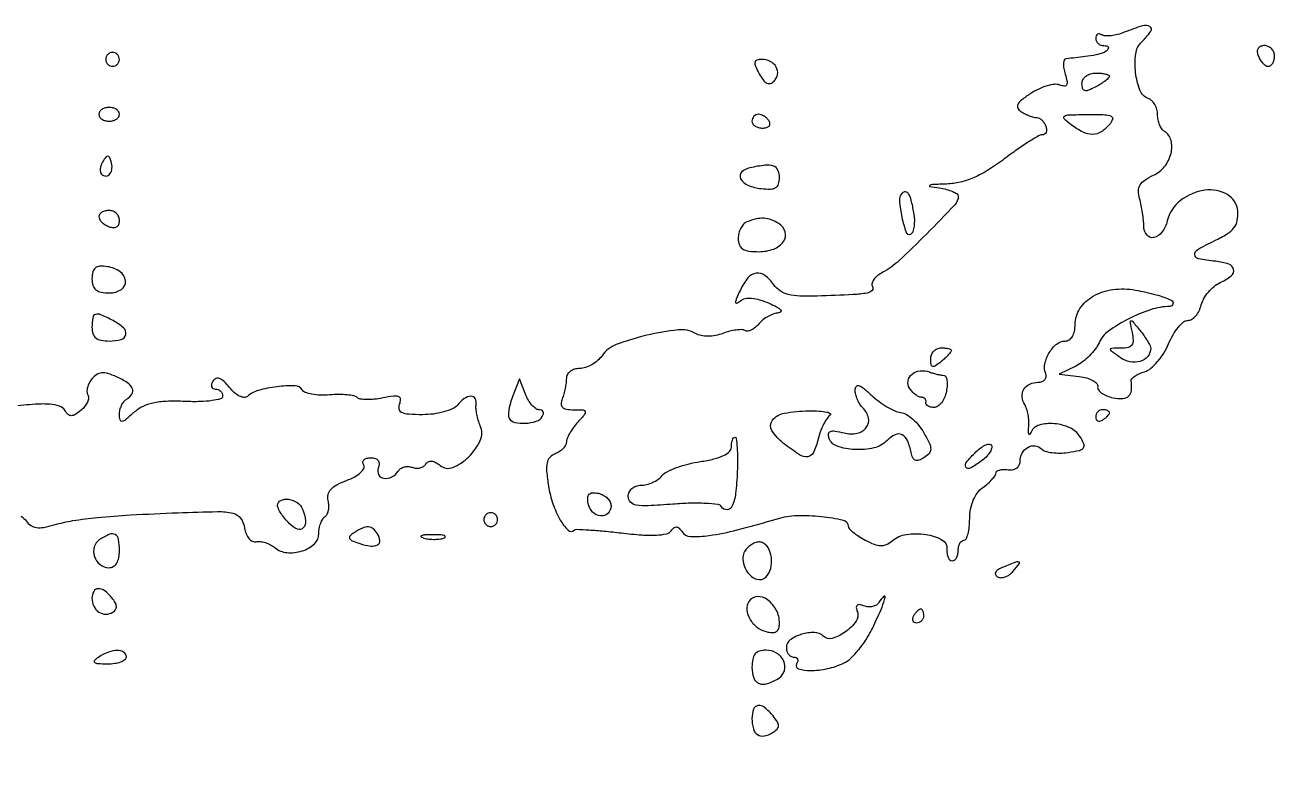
# Model space of a CAD drawing. Extents: x 0 to 4160, y 0 to 3120.
# Drawn here: x 2784.3 to 2966.1, y 1369 to 1477 of the extents above; entities that cross this region are included whole.
import ezdxf

# ---------------------------------------------------------------- set-up
doc = ezdxf.new("R2010")
doc.units = 0

msp = doc.modelspace()

# ---------------------------------------------------------------- linework, layer by layer
for points in [[(4159.499279, 606.274193, 0.000001), (4159.667734, 974.478125, 0.000057), (4159.806661, 1380.08378, 0.000034), (4159.883999, 1862.25), (4160, 3120), (3296.563358, 3120), (2433.126717, 3120)], [(757.647081, 3119.740147, 0.000002), (520.492565, 3119.487217, 0.4139)], [(1964.75, 0.149832, 0.000016), (2717.930904, 0.232101, 0.000028), (3351.473438, 0.357111)], [(2783.724587, 1405.508556, -0.069057), (2784.416694, 1404.802911, 0.088947), (2785.100282, 1404.158957, 0.110219), (2785.916944, 1403.852893, 0.079305), (2786.991631, 1403.87359, 0.027744), (2788.5, 1404.231556, -0.032358), (2791.221393, 1404.850949, -0.015213), (2794.800775, 1405.314075, -0.010889), (2799.63659, 1405.684598, -0.003967), (2806.5, 1406.005753, -0.005304), (2812.262041, 1406.168373, -0.061578), (2814.502002, 1405.931415, -0.181296), (2815.6149, 1405.190947, -0.118957), (2816.20419, 1403.75, 0.058137), (2816.434309, 1402.910528, 0.080716), (2816.837774, 1402.244682, 0.102637), (2817.344863, 1401.850821, 0.168247), (2817.879001, 1401.785087, -0.084207), (2818.489339, 1401.811289, -0.045629), (2819.225277, 1401.64957, -0.043767), (2819.965169, 1401.341117, -0.052615), (2820.592274, 1400.923419, 0.152103), (2822.354559, 1400.197308, 0.099497), (2824.555925, 1400.439103, 0.108805), (2826.346008, 1401.474753, 0.210411), (2827, 1402.960035, -0.043081), (2827.06705, 1403.736779, -0.044488), (2827.266173, 1404.481903, -0.048623), (2827.55828, 1405.090929, -0.118762), (2827.90612, 1405.441979, 0.140103), (2828.219169, 1405.785633, 0.067716), (2828.410915, 1406.35431, 0.05909), (2828.460824, 1407.046868, 0.052467), (2828.352148, 1407.761386, -0.119341), (2828.336207, 1408.636206, -0.130657), (2828.726965, 1409.388287, -0.087145), (2829.596434, 1410.060197, -0.030797), (2831.037412, 1410.70802, 0.033514), (2832.211984, 1411.243759, 0.059216), (2833.082198, 1411.856154, 0.087886), (2833.548464, 1412.452048, 0.266613), (2833.532367, 1412.947629, -0.142145), (2833.421317, 1413.347053, -0.191387), (2833.56241, 1413.690866, -0.136826), (2833.957564, 1413.923037, -0.064903), (2834.547972, 1414, -0.071974), (2835.220364, 1413.902706, -0.165183), (2835.63308, 1413.611286, -0.171662), (2835.773614, 1413.13787, -0.078904), (2835.638374, 1412.5, 0.218176), (2835.698801, 1411.545327, 0.23687), (2836.45598, 1411.012961, 0.159104), (2837.622359, 1411.210697, 0.134229), (2838.542134, 1412.068174, -0.107533), (2838.897674, 1412.436441, -0.081854), (2839.409882, 1412.6685, -0.077466), (2839.997209, 1412.731837, -0.079972), (2840.569126, 1412.611848, 0.075278), (2841.138088, 1412.486924, 0.075888), (2841.71688, 1412.536604, 0.081885), (2842.216427, 1412.748114, 0.113813), (2842.557003, 1413.092232, -0.134494), (2842.922111, 1413.432256, -0.14714), (2843.396571, 1413.523638, -0.103151), (2843.977002, 1413.339319, -0.044946), (2844.646313, 1412.878571, 0.276367), (2846.485181, 1412.594159, 0.099102), (2848.788039, 1414.114071, 0.090822), (2850.463633, 1416.51808, 0.212467), (2850.482627, 1418.663073, -0.02967), (2850.191944, 1419.458093, -0.025086), (2849.9782, 1420.32759, -0.025842), (2849.864113, 1421.141815, -0.061931), (2849.886117, 1421.75, 0.165524), (2849.740098, 1422.609904, 0.28633), (2849.131319, 1422.955869, 0.148988), (2848.149499, 1422.612142, 0.061456), (2847.113172, 1421.636364, -0.117421), (2846.413871, 1421.111014, -0.036574), (2845.166211, 1420.673295, -0.034289), (2843.653076, 1420.373261, -0.03181), (2842.074439, 1420.272727, -0.01518), (2840.079178, 1420.333318, -0.092475), (2839.08213, 1420.582753, -0.235499), (2838.696299, 1421.061184, -0.146663), (2838.751549, 1421.794931, 0.093599), (2838.88348, 1422.520963, 0.311949), (2838.619697, 1422.897042, 0.123388), (2837.886774, 1422.977122, 0.015174), (2836.285892, 1422.707178, -0.023547), (2835.06899, 1422.522875, -0.029962), (2833.934675, 1422.473707, -0.030741), (2833.011816, 1422.545883, -0.162889), (2832.564419, 1422.768915, 0.148886), (2832.106485, 1423.013053, 0.024762), (2831.107333, 1423.158633, 0.025284), (2829.877458, 1423.213539, 0.020002), (2828.547355, 1423.152387, -0.030069), (2827.219737, 1423.118097, -0.037764), (2825.996755, 1423.25291, -0.041424), (2825.028952, 1423.518761, -0.168143), (2824.562218, 1423.899329, 0.25682), (2823.526376, 1424.484799, 0.033298), (2820.89686, 1424.340296, 0.037041), (2818.207499, 1423.80767, 0.117379), (2816.610944, 1422.928707, -0.216921), (2816.142994, 1422.778954, -0.086694), (2815.483202, 1422.976173, -0.064269), (2814.736931, 1423.477764, -0.042526), (2814.020287, 1424.223275, 0.028657), (2813.205066, 1425.119763, 0.101694), (2812.555449, 1425.538764, 0.194409), (2812.03196, 1425.531504, 0.156081), (2811.600326, 1425.162331, 0.068369), (2811.403211, 1424.717415, 0.142356), (2811.404071, 1424.341435, 0.190484), (2811.596782, 1424.093925, 0.133989), (2811.940983, 1424, -0.094824), (2812.345213, 1423.922643, -0.096854), (2812.688914, 1423.701725, -0.098872), (2812.918993, 1423.372051, -0.103419), (2813, 1422.984595, -0.334237), (2812.699275, 1422.584984, -0.03417), (2811.467414, 1422.319551, -0.030485), (2809.731752, 1422.175222, -0.01596), (2807.563114, 1422.1967, 0.017748), (2804.810776, 1422.21412, 0.046549), (2802.852058, 1421.973578, 0.063091), (2801.349889, 1421.44011, 0.067178), (2800.063114, 1420.557117, -0.010203), (2798.878746, 1419.528447, -0.141965), (2798.365645, 1419.303783, -0.390381), (2798.083654, 1419.502432, -0.053229), (2798, 1420.285995, -0.056331), (2798.074178, 1420.94232, -0.049831), (2798.29375, 1421.594697, -0.052706), (2798.616975, 1422.146913, -0.09588), (2799, 1422.5, 0.109182), (2799.796772, 1423.274271, 0.253064), (2799.866579, 1424.079311, 0.147557), (2799.15926, 1424.915287, 0.037028), (2797.575937, 1425.783447, 0.03075), (2796.311675, 1426.268065, 0.09701), (2795.413709, 1426.368287, 0.12718), (2794.685974, 1426.114728, 0.072578), (2793.989847, 1425.487767, 0.053212), (2793.588147, 1424.88312, 0.058408), (2793.338095, 1424.225572, 0.066243), (2793.268059, 1423.616121, 0.13473), (2793.4029, 1423.157112, -0.166163), (2793.506137, 1422.704501, -0.078379), (2793.349271, 1422.118365, -0.064476), (2792.968966, 1421.493471, -0.05069), (2792.412774, 1420.927609, -0.028739), (2791.555789, 1420.295835, -0.146089), (2790.993528, 1420.129471, -0.196969), (2790.527798, 1420.321679, -0.059283), (2790.04115, 1420.933417, 0.175857), (2789.292363, 1421.525511, 0.062578), (2787.933845, 1421.795128, 0.03595), (2785.795504, 1421.79311, 0.009339), (2782.367366, 1421.478592, -0.022075)]]:
    msp.add_lwpolyline(points, format="xyb")
for points in [[(2944.157647, 1475.934674, -0.031198), (2943.194319, 1475.616801, -0.035185), (2942.236738, 1475.436602, -0.037759), (2941.414005, 1475.403524, -0.130299), (2940.907647, 1475.557077, 0.093749), (2940.561326, 1475.690059, 0.172055), (2940.266621, 1475.642167, 0.173594), (2940.069674, 1475.419938, 0.095639), (2940, 1475.059017, 0.109375), (2940.089449, 1474.654996, 0.09982), (2940.342708, 1474.311086, 0.09521), (2940.721244, 1474.080449, 0.089582), (2941.166667, 1474, -0.058422), (2941.567665, 1473.952985, -0.17544), (2941.794648, 1473.804023, -0.252185), (2941.827199, 1473.586607, -0.110432), (2941.666178, 1473.332845, -0.107959), (2941.060543, 1472.944385, -0.037358), (2940.056726, 1472.655139, -0.021429), (2938.460769, 1472.392647, -0.004641), (2935.682612, 1472.083333, 0.274702), (2935.421561, 1471.889869, 0.084369), (2935.305901, 1471.392543, 0.057867), (2935.34549, 1470.679223, 0.034084), (2935.548012, 1469.848728, -0.022649), (2935.833197, 1468.78543, -0.17131), (2935.770615, 1468.277438, -0.314265), (2935.440566, 1468.097171, -0.064422), (2934.758347, 1468.262489, 0.121824), (2934.003779, 1468.356503, 0.041511), (2932.914165, 1468.133954, 0.038349), (2931.704356, 1467.677047, 0.035717), (2930.547978, 1467.031473, 0.019154), (2929.231109, 1466.093576, 0.10777), (2928.678614, 1465.436167, 0.248973), (2928.680696, 1464.893324, 0.129227), (2929.15503, 1464.383025, 0.026315), (2929.737253, 1464.055622, 0.023329), (2930.374186, 1463.77652, 0.024018), (2930.971798, 1463.579592, 0.063482), (2931.416667, 1463.515313, -0.118537), (2931.798209, 1463.416801, -0.067748), (2932.186458, 1463.137311, -0.061611), (2932.522345, 1462.729095, -0.060996), (2932.75, 1462.25, -0.068503), (2932.839437, 1461.771973, -0.111545), (2932.768284, 1461.367188, -0.144601), (2932.550862, 1461.100176, -0.151186), (2932.227136, 1461, 0.132673), (2931.653462, 1460.84505, 0.0093), (2930.217097, 1459.971875, 0.012655), (2928.528074, 1458.840685, 0.009174), (2926.703794, 1457.5, -0.022921), (2924.401507, 1455.903583, -0.03759), (2922.304191, 1454.797511, -0.043341), (2920.306569, 1454.127674, -0.04944), (2918.309991, 1453.850168, 0.002418), (2916.241687, 1453.758811, 0.110897), (2915.834162, 1453.646083, 0.71165), (2915.855068, 1453.513991, 0.00662), (2917.25, 1453.283746, -0.026399), (2918.303449, 1453.066766, -0.039291), (2919.192187, 1452.757919, -0.045165), (2919.823759, 1452.410207, -0.249295), (2920, 1452.078696, -0.191935), (2919.490424, 1450.800129, -0.005762), (2915.41722, 1446.59984, -0.010425), (2911.368968, 1442.687048, -0.064122), (2909.012756, 1441.006827, 0.045709), (2908.263889, 1440.513243, 0.068216), (2907.724124, 1439.945874, 0.09165), (2907.464627, 1439.396752, 0.205899), (2907.531009, 1438.949827, -0.345155), (2907.465086, 1438.359068, -0.156229), (2906.731763, 1437.972611, -0.031948), (2904.733754, 1437.749552, -0.002635), (2899.5, 1437.529419, -0.017765), (2896.968991, 1437.526286, -0.055209), (2895.282854, 1437.771807, -0.082685), (2894.096433, 1438.301483, -0.09153), (2893.193296, 1439.172755, 0.072841), (2891.866253, 1440.551677, 0.205893), (2890.599563, 1440.879209, 0.187784), (2889.406799, 1440.189413, 0.060262), (2888.309671, 1438.419276, 0.007346), (2887.723463, 1437.105815, 0.10162), (2887.619343, 1436.598802, 0.5627), (2887.793332, 1436.493151, 0.05245), (2888.309671, 1436.834527, -0.120443), (2889.019261, 1437.176637, -0.073096), (2889.954062, 1437.236152, -0.055202), (2891.113, 1437.010089, -0.028336), (2892.5, 1436.488668, -0.019104), (2893.576812, 1435.962587, -0.076483), (2894.161199, 1435.522633, -0.368066), (2894.179903, 1435.245757, -0.224415), (2893.872445, 1435.081219, 0.071558), (2893.159135, 1434.942012, 0.041524), (2892.359982, 1434.586467, 0.040567), (2891.601924, 1434.086886, 0.053623), (2891.009138, 1433.51101, -0.045884), (2890.47701, 1432.977849, -0.060433), (2889.900573, 1432.605154, -0.074416), (2889.368875, 1432.437957, -0.179306), (2888.970609, 1432.518164, 0.137866), (2888.506528, 1432.651397, 0.033461), (2887.702601, 1432.602028, 0.0318), (2886.753827, 1432.417783, 0.026991), (2885.78129, 1432.106946, -0.044186), (2884.702351, 1431.802518, -0.046643), (2883.606269, 1431.699765, -0.050236), (2882.596182, 1431.801247, -0.077576), (2881.775202, 1432.105927, 0.155984), (2879.256848, 1432.618341, 0.031402), (2874.694205, 1431.82797, 0.031598), (2870.260899, 1430.468813, 0.150813), (2868.193296, 1428.864048, -0.061491), (2867.549609, 1428.150868, -0.048286), (2866.699593, 1427.547564, -0.049631), (2865.78308, 1427.136552, -0.080771), (2864.943296, 1427, 0.071305), (2864.200652, 1426.893551, 0.086643), (2863.570843, 1426.5834, 0.100326), (2863.149789, 1426.122609, 0.135924), (2863, 1425.581787, -0.032815), (2862.956854, 1424.925091, -0.017107), (2862.821697, 1424.115525, -0.016939), (2862.625558, 1423.290883, -0.024761), (2862.393011, 1422.581787, 0.080754), (2862.239461, 1421.844204, 0.216307), (2862.434868, 1421.357737, 0.154075), (2863.000946, 1421.079358, 0.037842), (2864.047999, 1421, -0.013758), (2865.430999, 1420.961939, -0.308048), (2865.73337, 1420.730796, -0.258958), (2865.657298, 1420.327218, -0.010619), (2864.654988, 1419.171259, 0.026218), (2864.021567, 1418.392974, 0.027779), (2863.486153, 1417.567082, 0.028842), (2863.108818, 1416.809214, 0.101418), (2863, 1416.278248, -0.129003), (2862.881103, 1415.825088, -0.063405), (2862.522613, 1415.343416, -0.056559), (2861.996413, 1414.90794, -0.053033), (2861.374852, 1414.59035, 0.118636), (2860.610851, 1414.064774, 0.13285), (2860.208941, 1413.269424, 0.073661), (2860.137185, 1412.005001, 0.017051), (2860.402515, 1409.88427, 0.043076), (2861.053114, 1407.278372, 0.049043), (2862.122157, 1404.939779, 0.066653), (2863.266936, 1403.464394, 0.411991), (2864.134354, 1403.467687, -0.209998), (2864.462997, 1403.595692, -0.004133), (2866.305772, 1403.501948, -0.009141), (2868.486522, 1403.332878, -0.005915), (2871.003402, 1403.061306, 0.011211), (2873.975687, 1402.77241, 0.030001), (2876.102235, 1402.741601, 0.041001), (2877.5635, 1402.928861, 0.194045), (2878.25, 1403.391238, -0.069444), (2878.642597, 1403.826947, -0.206093), (2879.01961, 1403.940373, -0.174252), (2879.406493, 1403.749032, -0.048211), (2879.834072, 1403.209459, 0.248063), (2881.03496, 1402.536597, 0.040656), (2883.784197, 1402.693081, 0.028858), (2887.848198, 1403.499244, 0.009518), (2893.714649, 1405.13901, -0.06552), (2896.517673, 1405.593498, -0.033672), (2900.078974, 1405.460143, -0.027564), (2903.287257, 1404.942851, -0.352562), (2904, 1404.057689, 0.193682), (2904.143596, 1403.700893, 0.028639), (2904.724361, 1403.161713, 0.028781), (2905.521533, 1402.576229, 0.021137), (2906.465911, 1402.018244, 0.0286), (2907.775309, 1401.411037, 0.088084), (2908.728357, 1401.216541, 0.113596), (2909.548, 1401.383222, 0.066568), (2910.400587, 1401.917495, -0.137316), (2912.46611, 1402.839403, -0.073255), (2915.284839, 1402.841168, -0.085164), (2917.632003, 1402.074942, -0.299648), (2918.361111, 1400.75, 0.04877), (2918.373347, 1400.080173, 0.072417), (2918.524132, 1399.514062, 0.097087), (2918.782799, 1399.134718, 0.19719), (2919.111111, 1399, 0.165139), (2919.450197, 1399.115132, 0.095588), (2919.738889, 1399.440625, 0.07662), (2919.933999, 1399.926275, 0.057331), (2920, 1400.5, -0.053595), (2920.06169, 1401.073861, -0.073362), (2920.244792, 1401.559375, -0.093122), (2920.515341, 1401.885312, -0.17482), (2920.833333, 1402, 0.287993), (2921.155392, 1402.202279, 0.047507), (2921.421875, 1402.922829, 0.039788), (2921.606289, 1403.937672, 0.02506), (2921.666667, 1405.141546, -0.046295), (2921.796239, 1406.537973, -0.053598), (2922.180722, 1407.816407, -0.058172), (2922.789511, 1408.890999, -0.077094), (2923.583333, 1409.684593, 0.022241), (2924.317177, 1410.273, 0.02818), (2924.936979, 1410.882071, 0.028426), (2925.384175, 1411.434006, 0.157306), (2925.5, 1411.793047, -0.245817), (2925.631921, 1412.045164, -0.086448), (2926.014062, 1412.222358, -0.061334), (2926.579611, 1412.301593, -0.038011), (2927.25, 1412.26179, 0.080559), (2927.918405, 1412.278826, 0.103191), (2928.485938, 1412.513379, 0.117008), (2928.863646, 1412.926808, 0.127515), (2929, 1413.452773, -0.120831), (2929.29685, 1414.663203, -0.140006), (2930.111217, 1415.521404, -0.162466), (2931.160127, 1415.746374, -0.170257), (2932.110509, 1415.289491, 0.125255), (2932.668558, 1414.957867, 0.039029), (2933.629321, 1414.754137, 0.036251), (2934.779921, 1414.686787, 0.032943), (2935.966209, 1414.781733, 0.017726), (2937.619306, 1415.084557, 0.18002), (2938.19619, 1415.456645, 0.26733), (2938.264542, 1416.026975, 0.03879), (2937.702285, 1417.105109, 0.149041), (2936.258585, 1418.362788, 0.082707), (2933.978867, 1418.958764, 0.089569), (2931.793573, 1418.765964, 0.224771), (2930.608826, 1417.75, -0.069651), (2930.413091, 1417.436984, -0.54566), (2930.273468, 1417.454688, -0.12015), (2930.20349, 1417.788709, -0.016703), (2930.250534, 1418.5, 0.03878), (2930.269335, 1419.357427, 0.030597), (2930.161148, 1420.279687, 0.031473), (2929.952736, 1421.128134, 0.064192), (2929.666025, 1421.75, -0.120869), (2929.285197, 1422.900558, -0.157644), (2929.540416, 1423.972968, -0.15026), (2930.390758, 1424.728083, -0.107376), (2931.64235, 1425, 0.085905), (2932.19036, 1425.094854, 0.130035), (2932.587238, 1425.367188, 0.14595), (2932.769391, 1425.774064, 0.119402), (2932.718461, 1426.25, -0.137977), (2932.617319, 1427.691237, -0.082963), (2933.24115, 1429.301022, -0.08638), (2934.320439, 1430.56285, -0.174458), (2935.535184, 1431, 0.144724), (2936.125406, 1431.174494, 0.111739), (2936.596455, 1431.657046, 0.086066), (2936.899313, 1432.417351, 0.051887), (2937, 1433.38499, -0.147724), (2937.704473, 1435.717384, -0.116514), (2939.63967, 1437.528038, -0.097983), (2942.499298, 1438.491068, -0.07694), (2945.776411, 1438.412131, -0.020583), (2948.787461, 1437.742528, -0.046294), (2950.981197, 1436.935523, -0.353064), (2951.235381, 1436.405224, -0.342912), (2950.770236, 1436.030409, 0.075602), (2947.987231, 1435.556997, 0.038671), (2944.71214, 1434.184974, 0.037788), (2941.834312, 1432.422313, 0.133094), (2940.480002, 1430.751201, -0.057538), (2939.930416, 1429.816172, -0.034092), (2939.081836, 1428.837827, -0.033725), (2938.088531, 1427.965357, -0.048724), (2937.09646, 1427.348991), (2934.69292, 1426.162477), (2937.59646, 1425.831238, -0.037854), (2938.692992, 1425.621194, -0.058982), (2939.584379, 1425.262307, -0.080279), (2940.152846, 1424.820386, -0.238057), (2940.286531, 1424.359594, 0.202893), (2940.389572, 1423.888434, 0.083609), (2940.859413, 1423.415849, 0.063969), (2941.609212, 1423.012329, 0.044296), (2942.536531, 1422.748266, 0.055024), (2943.941171, 1422.637143, 0.182593), (2944.783225, 1422.985437, 0.185096), (2945.177749, 1423.79937, 0.056741), (2945.138735, 1425.18906, -0.231342), (2945.238985, 1425.498548, -0.051047), (2945.677795, 1425.86879, -0.043134), (2946.325597, 1426.233383, -0.02978), (2947.111603, 1426.535421, 0.097803), (2948.007026, 1427.027292, 0.040803), (2948.99198, 1427.99946, 0.038348), (2949.907554, 1429.245452, 0.04034), (2950.604709, 1430.596362, -0.032158), (2951.250353, 1431.899275, -0.041045), (2952.013927, 1433.000181, -0.046149), (2952.778596, 1433.772093, -0.176262), (2953.405012, 1434, 0.143392), (2953.974215, 1434.166665, 0.072207), (2954.544809, 1434.660938, 0.062375), (2955.030704, 1435.389479, 0.054272), (2955.349865, 1436.25, -0.068328), (2955.726662, 1437.184761, -0.045466), (2956.389958, 1438.132812, -0.045235), (2957.219382, 1438.951743, -0.064652), (2958.094841, 1439.5, 0.056727), (2959.713328, 1440.478344, 0.290687), (2960.054977, 1441.420214, 0.266711), (2959.347124, 1442.196852, 0.051094), (2957.407223, 1442.606909, -0.020573), (2954.904942, 1442.978326, -0.350406), (2954.399258, 1443.568765, -0.280919), (2954.826931, 1444.326987, -0.016136), (2957.304667, 1445.608243, 0.026697), (2959.107039, 1446.589028, 0.089063), (2960.107454, 1447.483217, 0.118194), (2960.580314, 1448.518487, 0.067084), (2960.662248, 1449.901103, 0.248663), (2959.144666, 1452.309807, 0.16642), (2955.8776, 1452.942607, 0.132088), (2952.332878, 1451.439104, 0.166792), (2950.403399, 1448.471135, -0.096419), (2949.63687, 1446.835069, -0.185178), (2948.438049, 1446.059546, -0.292514), (2947.425869, 1446.441876, -0.159503), (2946.986345, 1447.75, 0.02449), (2946.939274, 1448.578219, 0.011616), (2946.801753, 1449.638554, 0.011482), (2946.606252, 1450.743185, 0.015947), (2946.377122, 1451.721673, -0.063223), (2946.220116, 1452.872106, -0.136516), (2946.449641, 1453.728037, -0.115032), (2947.124713, 1454.434887, -0.03797), (2948.390776, 1455.132188, 0.117957), (2950.010203, 1456.395155, 0.106926), (2950.954711, 1458.298787, 0.124549), (2950.954156, 1460.198656, 0.194682), (2950, 1461.5, -0.106804), (2949.616623, 1461.869062, -0.051141), (2949.29375, 1462.475222, -0.04742), (2949.074119, 1463.20465, -0.049465), (2949, 1463.952028, 0.06899), (2948.89733, 1464.692583, 0.063005), (2948.596139, 1465.402263, 0.066745), (2948.15091, 1465.975341, 0.103011), (2947.625154, 1466.3136, -0.212558), (2946.433725, 1467.504772, -0.062465), (2945.799776, 1470.074638, -0.061567), (2945.81583, 1472.800768, -0.165623), (2946.660169, 1474.517311, 0.036082), (2948.027522, 1476.09766, 0.45156), (2947.883358, 1476.783553, 0.209441), (2946.81781, 1476.893064, 0.017652)], [(2796, 1472, 0.099038), (2796.076342, 1471.618362, 0.097945), (2796.29375, 1471.29375, 0.097945), (2796.618362, 1471.076342, 0.099038), (2797, 1471, 0.099038), (2797.381638, 1471.076342, 0.097945), (2797.70625, 1471.29375, 0.097945), (2797.923658, 1471.618362, 0.099038), (2798, 1472, 0.099038), (2797.923658, 1472.381638, 0.097945), (2797.70625, 1472.70625, 0.097945), (2797.381638, 1472.923658, 0.099038), (2797, 1473, 0.099038), (2796.618362, 1472.923658, 0.097945), (2796.29375, 1472.70625, 0.097945), (2796.076342, 1472.381638, 0.099038)], [(2963.638374, 1472.5, 0.048303), (2963.924763, 1471.926204, 0.053891), (2964.307216, 1471.440625, 0.061199), (2964.723081, 1471.108626, 0.13875), (2965.106989, 1471, 0.164455), (2965.447641, 1471.115158, 0.095748), (2965.737678, 1471.440625, 0.076852), (2965.933678, 1471.926285, 0.057609), (2966, 1472.5, 0.096899), (2965.887999, 1473.072505, 0.097416), (2965.568594, 1473.559375, 0.098432), (2965.091819, 1473.885371, 0.10122), (2964.531385, 1474, 0.094119), (2963.972145, 1473.893789, 0.166113), (2963.617923, 1473.592642, 0.151899), (2963.503306, 1473.114961, 0.075244)], [(2891.057457, 1469.892641, 0.037102), (2891.621322, 1469.00429, 0.116154), (2892.158915, 1468.551676, 0.187557), (2892.683604, 1468.500244, 0.128781), (2893.205508, 1468.805508, 0.157772), (2893.71556, 1469.803593, 0.169734), (2893.523625, 1470.877897, 0.148506), (2892.663428, 1471.700206, 0.117543), (2891.405799, 1472, 0.074508), (2890.716978, 1471.896782, 0.284714), (2890.443535, 1471.584108, 0.145326), (2890.515984, 1471.006677, 0.01949)], [(2942, 1469.535184, -0.210508), (2941.895152, 1469.297185, -0.021557), (2941.4125, 1468.892487, -0.02397), (2940.766136, 1468.443865, -0.016854), (2940, 1468, -0.0226), (2938.955954, 1467.500546, -0.158653), (2938.401388, 1467.452551, -0.275318), (2938.09693, 1467.745231, -0.067049), (2938, 1468.464816, -0.124952), (2938.151382, 1469.061118, -0.10511), (2938.575694, 1469.558102, -0.09192), (2939.221142, 1469.887057, -0.072129), (2940, 1470, -0.021917), (2940.766528, 1469.966384, -0.03519), (2941.4125, 1469.86346, -0.039496), (2941.878661, 1469.71552, -0.305107)], [(2795, 1464, 0.148195), (2795.115568, 1463.618646, 0.098894), (2795.440625, 1463.29375, 0.082425), (2795.926543, 1463.074694, 0.064853), (2796.5, 1463, 0.064853), (2797.073457, 1463.074694, 0.082425), (2797.559375, 1463.29375, 0.098894), (2797.884432, 1463.618646, 0.148195), (2798, 1464, 0.148195), (2797.884432, 1464.381354, 0.098894), (2797.559375, 1464.70625, 0.082425), (2797.073457, 1464.925306, 0.064853), (2796.5, 1465, 0.064853), (2795.926543, 1464.925306, 0.082425), (2795.440625, 1464.70625, 0.098894), (2795.115568, 1464.381354, 0.148195)], [(2890, 1463, 0.153634), (2890.120018, 1462.618621, 0.097988), (2890.457961, 1462.29375, 0.080552), (2890.962904, 1462.074545, 0.062283), (2891.559017, 1462, 0.066118), (2892.110654, 1462.073267, 0.138808), (2892.478525, 1462.29375, 0.191142), (2892.607943, 1462.620352, 0.139169), (2892.5, 1463, 0.06081), (2892.193797, 1463.382515, 0.051032), (2891.7871, 1463.70625, 0.053229), (2891.346558, 1463.926698, 0.089642), (2890.940983, 1464, 0.105429), (2890.581949, 1463.923444, 0.099231), (2890.276414, 1463.70625, 0.096318), (2890.071618, 1463.381732, 0.092995)], [(2942, 1462.5, -0.077778), (2940.801091, 1461.44246, -0.141397), (2939.557786, 1461.075968, -0.118202), (2938.152025, 1461.404511, -0.045696), (2936.44113, 1462.468197, -0.02872), (2935.417476, 1463.339168, -0.491219), (2935.457388, 1463.718579, -0.132325), (2936.139831, 1463.921982, -0.004819), (2938.872445, 1463.968197, -0.008316), (2941.346605, 1463.945042, -0.103596), (2942.254877, 1463.730031, -0.385371), (2942.442894, 1463.280615, -0.088554)], [(2795.582949, 1457.134215, 0.052326), (2795.327923, 1456.604943, 0.061761), (2795.20609, 1456.06291, 0.07231), (2795.228156, 1455.59012, 0.149701), (2795.399864, 1455.266802, 0.208213), (2796.031223, 1455.018401, 0.228122), (2796.610436, 1455.323111, 0.143258), (2796.913564, 1456.144952, 0.097944), (2796.787251, 1457.138246, 0.033951), (2796.536207, 1457.749629, 0.286646), (2796.294341, 1457.899578, 0.233206), (2796.012891, 1457.759582, 0.024362)], [(2889.694661, 1456.215167, 0.142349), (2888.498319, 1455.574105, 0.334178), (2888.354475, 1454.629143, 0.173589), (2889.407234, 1453.681142, 0.06798), (2891.327119, 1453.183578, 0.03256), (2892.661547, 1453.113139, 0.131355), (2893.4399, 1453.331554, 0.183966), (2893.858772, 1453.857943, 0.077222), (2894, 1454.766911, 0.100432), (2893.772792, 1455.886653, 0.214689), (2893.139183, 1456.473914, 0.113263), (2891.929775, 1456.593954, 0.020624)], [(2911.839024, 1452.505691, 0.221343), (2911.440739, 1451.413689, 0.031701), (2911.804115, 1448.998052, 0.034593), (2912.437604, 1446.810241, 0.474869), (2913.119965, 1446.574142, 0.171109), (2913.432942, 1446.962534, 0.050404), (2913.61644, 1447.716852, 0.044172), (2913.663599, 1448.666516, 0.035193), (2913.551935, 1449.686633, 0.014364), (2913.168218, 1451.503746, 0.077446), (2912.784148, 1452.434339, 0.246399), (2912.345401, 1452.698304, 0.214148)], [(2795, 1449.106989, 0.13875), (2795.108626, 1448.723081, 0.061199), (2795.440625, 1448.307216, 0.053891), (2795.926204, 1447.924763, 0.048303), (2796.5, 1447.638374, 0.075244), (2797.114961, 1447.503306, 0.151899), (2797.592642, 1447.617923, 0.166113), (2797.893789, 1447.972145, 0.094119), (2798, 1448.531385, 0.10122), (2797.885371, 1449.091819, 0.098432), (2797.559375, 1449.568594, 0.097416), (2797.072505, 1449.887999, 0.096899), (2796.5, 1450, 0.057609), (2795.926285, 1449.933678, 0.076852), (2795.440625, 1449.737678, 0.095748), (2795.115158, 1449.447641, 0.164455)], [(2889.25, 1448.337719, 0.113869), (2888.771682, 1448.003208, 0.064373), (2888.367188, 1447.418476, 0.059088), (2888.09311, 1446.687147, 0.060204), (2888, 1445.916667, 0.090056), (2888.167255, 1444.995588, 0.163362), (2888.645398, 1444.408069, 0.111076), (2889.534754, 1444.090899, 0.03034), (2891.031385, 1444, 0.090326), (2893.158663, 1444.387457, 0.150885), (2894.58412, 1445.493387, 0.2279), (2894.811024, 1446.870484, 0.182352), (2893.895717, 1448.085612, 0.050841), (2892.781986, 1448.641404, 0.076918), (2891.723938, 1448.864429, 0.071508), (2890.59253, 1448.763968, 0.038067)], [(2794, 1440.069551, 0.070751), (2794.140503, 1439.08158, 0.153935), (2794.560855, 1438.451058, 0.127862), (2795.329332, 1438.105135, 0.042182), (2796.573324, 1438, 0.143735), (2798.27949, 1438.50082, 0.278608), (2798.883837, 1439.73195, 0.222732), (2798.096473, 1441.090008, 0.116868), (2796.239784, 1441.819551, 0.046977), (2795.148383, 1441.871791, 0.155535), (2794.481963, 1441.625009, 0.169909), (2794.11603, 1441.055286, 0.058652)], [(2794, 1433, 0.07578), (2794.142566, 1432.064742, 0.149477), (2794.5625, 1431.45, 0.124434), (2795.317234, 1431.106468, 0.044917), (2796.5, 1431, 0.064064), (2798.243206, 1431.224275, 0.28927), (2798.912486, 1431.940225, 0.265178), (2798.579096, 1432.913963, 0.05784), (2797.065741, 1433.964816, 0.016992), (2795.302668, 1434.832662, 0.184122), (2794.524681, 1434.878827, 0.285153), (2794.108138, 1434.39454, 0.038714)], [(2948, 1429.931315, -0.17628), (2947.576731, 1428.768063, -0.145567), (2946.469172, 1428.036483, -0.122608), (2944.9775, 1427.960874, -0.109944), (2943.556036, 1428.582684, -0.004796), (2942.267472, 1429.544006, -0.26391), (2942.1528, 1429.812095, -0.373557), (2942.335301, 1429.980051, -0.007228), (2943.715251, 1430, 0.052068), (2944.742385, 1430.107253, 0.187035), (2945.284657, 1430.460893, 0.168975), (2945.478727, 1431.115218, 0.041018), (2945.33216, 1432.25, -0.004039), (2945.021556, 1433.763898, -0.39069), (2945.127697, 1433.936775, -0.296264), (2945.350752, 1433.867582, -0.003138), (2946.42578, 1432.55887, -0.015901), (2947.028515, 1431.765356, -0.01951), (2947.537573, 1430.98631, -0.018301), (2947.91016, 1430.309409, -0.117176)], [(2919, 1429.622445, -0.172217), (2918.925448, 1429.412416, -0.016008), (2918.559375, 1428.99011, -0.019119), (2918.074554, 1428.504355, -0.013852), (2917.5, 1428, -0.020633), (2916.689039, 1427.381629, -0.217533), (2916.28931, 1427.308142, -0.304492), (2916.057736, 1427.565314, -0.035496), (2916, 1428.377555, -0.091307), (2916.114059, 1428.996941, -0.095788), (2916.440625, 1429.523407, -0.099536), (2916.927707, 1429.875699, -0.107348), (2917.5, 1430, -0.023761), (2918.07485, 1429.972666, -0.037907), (2918.559375, 1429.889093, -0.044235), (2918.90557, 1429.768578, -0.294983)], [(2855.215265, 1423, 0.023531), (2854.872328, 1421.987877, 0.028841), (2854.652551, 1421.014062, 0.029516), (2854.56604, 1420.195419, 0.145621), (2854.67643, 1419.75, 0.209524), (2855.504434, 1419.151882, 0.066168), (2857.059794, 1419.026622, 0.065284), (2858.626519, 1419.315224, 0.178014), (2859.5, 1420, 0.085859), (2859.653561, 1420.381941, 0.164706), (2859.615934, 1420.70625, 0.179855), (2859.394523, 1420.922197, 0.104629), (2859.026793, 1421, -0.160134), (2858.546575, 1421.157845, -0.054739), (2858.000563, 1421.660938, -0.047686), (2857.47903, 1422.388975, -0.039367), (2857.065628, 1423.25), (2856.195703, 1425.5)], [(2917.943116, 1426, -0.291583), (2918.209326, 1425.83033, -0.073624), (2918.36264, 1425.314583, -0.052059), (2918.391246, 1424.561007, -0.03071), (2918.276611, 1423.666667, -0.053297), (2918.005053, 1422.774199, -0.064277), (2917.562172, 1422.01875, -0.0761), (2917.024014, 1421.506986, -0.153273), (2916.470839, 1421.333333, -0.052979), (2915.96454, 1421.387131, -0.087719), (2915.567649, 1421.54875, -0.125542), (2915.340631, 1421.787928, -0.194584), (2915.305556, 1422.066667, 0.122099), (2915.310097, 1422.347107, 0.131001), (2915.181974, 1422.588869, 0.117108), (2914.936182, 1422.75337, 0.085261), (2914.611803, 1422.81459, -0.113617), (2914.213447, 1422.91321, -0.048386), (2913.746866, 1423.209418, -0.044523), (2913.289845, 1423.636316, -0.044255), (2912.91459, 1424.138197, -0.18644), (2912.714106, 1425.209937, -0.179047), (2913.281394, 1426.160493, -0.142513), (2914.465019, 1426.654344, -0.116619), (2915.831787, 1426.489496, 0.016533), (2916.398853, 1426.302105, 0.014571), (2917.001352, 1426.143789, 0.014796), (2917.55309, 1426.032965, 0.042184)], [(2911.641722, 1420.58739, -0.100654), (2912.461415, 1420.294145, -0.044277), (2913.394756, 1419.609777, -0.041428), (2914.288667, 1418.68198, -0.043662), (2915, 1417.634879, -0.015739), (2915.81193, 1416.067582, -0.112092), (2916, 1415.239215, -0.190725), (2915.757702, 1414.627121, -0.06335), (2915, 1414.00123, -0.053181), (2914.270433, 1413.641923, -0.189388), (2913.759304, 1413.65367, -0.191532), (2913.396535, 1414.009543, -0.054508), (2913.152935, 1414.776332, 0.050309), (2912.615172, 1416.51954, 0.180533), (2911.828521, 1417.352223, 0.232402), (2910.833549, 1417.352124, 0.082336), (2909.643224, 1416.500367, -0.140808), (2907.741245, 1415.447386, -0.068124), (2904.946681, 1415.195736, -0.072033), (2902.378716, 1415.689732, -0.233953), (2901.196635, 1416.891131, -0.111608), (2901.137609, 1417.508239, -0.288815), (2901.409917, 1417.838668, -0.122232), (2902.086373, 1417.89014, -0.01965), (2903.391582, 1417.616567, 0.110539), (2905.293496, 1417.567637, 0.18514), (2906.630647, 1418.407076, 0.21825), (2906.93419, 1419.801741, 0.143457), (2906.132783, 1421.267217, -0.055236), (2905.699085, 1421.80901, -0.038716), (2905.332755, 1422.500325, -0.039129), (2905.082464, 1423.227083, -0.063449), (2905, 1423.874314, -0.15423), (2905.162475, 1424.388514, -0.328935), (2905.536574, 1424.513786, -0.095834), (2906.223814, 1424.135188, -0.014894), (2907.391722, 1423.101722, 0.028932), (2908.443909, 1422.222039, 0.026072), (2909.626745, 1421.436288, 0.026986), (2910.762495, 1420.844618, 0.070964)], [(2901.366313, 1420.190251, 0.101779), (2900.913469, 1419.741582, 0.030236), (2900.421139, 1418.894949, 0.028965), (2899.97046, 1417.853331, 0.027612), (2899.63492, 1416.75, -0.044384), (2898.964116, 1414.783438, -0.262135), (2898.123562, 1414.156793, -0.179545), (2896.904408, 1414.438926, -0.020952), (2894.597221, 1416.102186, -0.084769), (2892.910546, 1417.967506, -0.315616), (2892.978576, 1419.463954, -0.187951), (2894.688147, 1420.49421, -0.039268), (2898.237236, 1420.822711, -0.015052), (2899.775937, 1420.797624, -0.038277), (2900.883724, 1420.660764, -0.10933), (2901.373551, 1420.443646, -0.523365)], [(2940, 1419.940983, 0.108972), (2940.078288, 1419.586039, 0.182303), (2940.29375, 1419.3746, 0.161196), (2940.6179, 1419.343488, 0.082592), (2941, 1419.5, 0.029505), (2941.382774, 1419.768994, 0.035638), (2941.70625, 1420.066025, 0.038439), (2941.934461, 1420.34829, 0.151918), (2942, 1420.559017, 0.210953), (2941.92554, 1420.727648, 0.081139), (2941.70625, 1420.870461, 0.061769), (2941.382849, 1420.967655, 0.042167), (2941, 1421, 0.105053), (2940.618444, 1420.918938, 0.099167), (2940.29375, 1420.688914, 0.09642), (2940.076123, 1420.345238, 0.093332)], [(2887.858355, 1411.960124, -0.020345), (2887.617609, 1408.801114, -0.076137), (2887.090604, 1406.887439, -0.297199), (2886.372792, 1406.424995, -0.258478), (2885.580675, 1406.869465, 0.229037), (2885.060512, 1407.200613, 0.015749), (2883.27415, 1407.353025, 0.019938), (2881.046981, 1407.383648, 0.013495), (2878.511577, 1407.248866, -0.007306), (2874.879253, 1407.010654, -0.055143), (2873.164664, 1407.112446, -0.158889), (2872.328989, 1407.552423, -0.195182), (2872, 1408.36309, -0.108462), (2872.140485, 1409.003092, -0.105793), (2872.536753, 1409.532042, -0.098363), (2873.142323, 1409.879522, -0.081389), (2873.877555, 1410, 0.06338), (2874.681131, 1410.102272, 0.044278), (2875.542762, 1410.408691, 0.044533), (2876.330056, 1410.858613, 0.067573), (2876.909777, 1411.391288, -0.104877), (2877.644321, 1411.972136, -0.02718), (2879.03767, 1412.570694, -0.026423), (2880.737198, 1413.09375, -0.024226), (2882.532222, 1413.452561, 0.021853), (2884.468345, 1413.830035, 0.051229), (2885.857238, 1414.319174, 0.077757), (2886.712655, 1414.899617, 0.207767), (2887, 1415.561273, -0.034248), (2887.037791, 1416.112346, -0.052267), (2887.152271, 1416.577374, -0.068015), (2887.319498, 1416.897307, -0.242952), (2887.518368, 1417, -0.383206), (2887.718365, 1416.820337, -0.009915), (2887.832066, 1415.519536, -0.016046), (2887.88947, 1413.892545, -0.00964)], [(2923.356031, 1413.518386, -0.029398), (2921.735919, 1412.474008, -0.410918), (2921.128228, 1412.639547, -0.316061), (2921.192545, 1413.375475, -0.026115), (2922.579292, 1414.859153, -0.032595), (2923.341361, 1415.503346, -0.061978), (2924.039914, 1415.896666, -0.103568), (2924.566992, 1415.993999, -0.303511), (2924.854458, 1415.791736, -0.180162), (2924.859752, 1415.343425, -0.059588), (2924.560509, 1414.745063, -0.050289), (2924.039102, 1414.104565, -0.038938)], [(2824.625714, 1406.532989, -0.058565), (2825.062709, 1404.817359, -0.222105), (2824.739189, 1403.788662, -0.324727), (2823.890694, 1403.615771, -0.08985), (2822.705357, 1404.4375, -0.024845), (2822.05261, 1405.158554, -0.02787), (2821.500949, 1405.914676, -0.028778), (2821.109571, 1406.602941, -0.115384), (2821, 1407.071429, -0.290542), (2821.463566, 1407.801847, -0.147863), (2822.582889, 1407.966633, -0.109225), (2823.867576, 1407.475704, -0.156711)], [(2869.5, 1406.986305, -0.200576), (2869.049293, 1405.907975, -0.224971), (2867.994485, 1405.53909, -0.174236), (2866.817951, 1406.109102, -0.147142), (2866.172882, 1407.340813, -0.055061), (2866.104832, 1408.187043, -0.191187), (2866.318374, 1408.681626, -0.191187), (2866.812957, 1408.895168, -0.055061), (2867.659187, 1408.827118, -0.073891), (2868.362647, 1408.580044, -0.07517), (2868.959261, 1408.140145, -0.081554), (2869.360837, 1407.580783, -0.115485)], [(2851, 1405, 0.099038), (2851.076342, 1404.618362, 0.097945), (2851.29375, 1404.29375, 0.097945), (2851.618362, 1404.076342, 0.099038), (2852, 1404, 0.099038), (2852.381638, 1404.076342, 0.097945), (2852.70625, 1404.29375, 0.097945), (2852.923658, 1404.618362, 0.099038), (2853, 1405, 0.099038), (2852.923658, 1405.381638, 0.097945), (2852.70625, 1405.70625, 0.097945), (2852.381638, 1405.923658, 0.099038), (2852, 1406, 0.099038), (2851.618362, 1405.923658, 0.097945), (2851.29375, 1405.70625, 0.097945), (2851.076342, 1405.381638, 0.099038)], [(2832.117872, 1403.094011, 0.056625), (2831.534, 1402.624066, 0.326512), (2831.478659, 1402.25481, 0.17671), (2831.853792, 1401.913274, 0.020356), (2832.943233, 1401.518017, 0.041595), (2834.550664, 1401.151487, 0.161361), (2835.542642, 1401.330886, 0.301391), (2835.872408, 1401.954451, 0.114132), (2835.541119, 1402.933469, 0.080071), (2834.912445, 1403.659911, 0.16414), (2834.219239, 1403.930569, 0.11984), (2833.346883, 1403.761278, 0.033602)], [(2795.104283, 1402.085612, 0.184658), (2794.323587, 1401.039511, 0.150679), (2794.356197, 1399.633287, 0.144791), (2795.183041, 1398.449942, 0.169942), (2796.468615, 1398, 0.134857), (2797.107818, 1398.175596, 0.121848), (2797.596862, 1398.658127, 0.090794), (2797.900892, 1399.445473, 0.046888), (2798, 1400.5, 0.03856), (2797.873075, 1402.143366, 0.232998), (2797.395857, 1402.823274, 0.232123), (2796.564468, 1402.860553, 0.038296)], [(2842.269032, 1402.307009, 0.037336), (2843.036634, 1402.167106, 0.029507), (2843.880008, 1402.127736, 0.030339), (2844.671085, 1402.185595, 0.06278), (2845.269032, 1402.344063, 0.31318), (2845.386009, 1402.52287, 0.333666), (2845.257153, 1402.684921, 0.052471), (2844.580113, 1402.787295, 0.014395), (2843.5, 1402.805051, 0.012823), (2842.431793, 1402.764444, 0.080377), (2841.900903, 1402.643467, 0.597527), (2841.883358, 1402.48334, 0.087174)], [(2889.167031, 1400.70126, 0.199973), (2888.683559, 1399.127098, 0.13001), (2889.354703, 1397.318447, 0.163688), (2890.706578, 1396.327786, 0.278317), (2892.02646, 1396.64378, 0.138114), (2892.721333, 1397.861857, 0.092052), (2892.81882, 1399.475451, 0.098265), (2892.338876, 1400.927892, 0.185687), (2891.400085, 1401.700439, 0.121955), (2890.895739, 1401.740191, 0.064258), (2890.290411, 1401.557975, 0.058028), (2889.682204, 1401.196157, 0.056432)], [(2926.566376, 1398.102217, 0.039121), (2925.836677, 1397.748429, 0.124256), (2925.452915, 1397.371139, 0.239959), (2925.425462, 1397.008921, 0.156729), (2925.70307, 1396.683513, 0.1417), (2926.205279, 1396.543414, 0.083958), (2926.821983, 1396.653725, 0.072081), (2927.456809, 1396.99106, 0.061508), (2928.009138, 1397.51101, 0.008456), (2928.894081, 1398.614762, 0.495696), (2928.836275, 1398.830757, 0.189617), (2928.475087, 1398.835858, 0.003146)], [(2794, 1393.559017, 0.112441), (2794.265225, 1392.394527, 0.134726), (2795.000645, 1391.548755, 0.146432), (2796.013946, 1391.239252, 0.140722), (2797.048558, 1391.530011, 0.110253), (2797.435208, 1391.907337, 0.160707), (2797.556329, 1392.36394, 0.115588), (2797.391203, 1392.918193, 0.043282), (2796.926114, 1393.589028, 0.055654), (2795.849369, 1394.626612, 0.168041), (2794.89645, 1394.945273, 0.273493), (2794.250246, 1394.554235, 0.123798)], [(2889.555773, 1393.090242, 0.160964), (2889.269398, 1391.890884, 0.109023), (2889.690736, 1390.538372, 0.097426), (2890.704037, 1389.367595, 0.102193), (2892.069175, 1388.692161, 0.052609), (2892.950148, 1388.558423, 0.151687), (2893.541092, 1388.712809, 0.177748), (2893.883993, 1389.15249, 0.07779), (2894, 1389.89362, 0.117762), (2893.53596, 1391.836546, 0.120164), (2892.245944, 1393.343261, 0.170627), (2890.732709, 1393.787499, 0.24598)], [(2908.457866, 1392.931826, -0.11792), (2908.091557, 1392.567658, -0.081745), (2907.548005, 1392.347661, -0.074795), (2906.914189, 1392.301853, -0.072437), (2906.287509, 1392.443167, 0.04583), (2905.63633, 1392.626764, 0.232043), (2905.283258, 1392.527984, 0.254196), (2905.16539, 1392.199106, 0.053224), (2905.328314, 1391.586811, -0.255006), (2905.142173, 1390.195114, -0.079357), (2903.590883, 1388.660228, -0.081298), (2901.667697, 1387.708675, -0.277464), (2900.36751, 1388.03249, 0.193792), (2899.096055, 1388.573892, 0.079619), (2897.206453, 1388.30918, 0.083031), (2895.561185, 1387.486298, 0.23978), (2895, 1386.383369, 0.074969), (2895.079698, 1385.854815, 0.088745), (2895.311086, 1385.406365, 0.100687), (2895.655155, 1385.106578, 0.129728), (2896.059017, 1385, -0.108972), (2896.413961, 1384.921712, -0.182303), (2896.6254, 1384.70625, -0.161196), (2896.656512, 1384.3821, -0.082592), (2896.5, 1384, 0.487288), (2896.765084, 1383.281124, 0.081249), (2898.460307, 1383.027475, 0.050246), (2900.961947, 1383.313973, 0.053323), (2903.304042, 1384.09267, 0.085279), (2904.365879, 1384.815491, 0.031358), (2905.593335, 1386.159021, 0.029984), (2906.777057, 1387.825426, 0.031637), (2907.729765, 1389.59267, 0.007753), (2908.913154, 1392.273725, 0.046402), (2909.374646, 1393.727279, 0.759347), (2909.158265, 1393.841743, 0.051265)], [(2913.5, 1391, 0.082592), (2913.343488, 1390.6179, 0.161196), (2913.3746, 1390.29375, 0.182303), (2913.586039, 1390.078288, 0.108972), (2913.940983, 1390, 0.093332), (2914.345238, 1390.076123, 0.09642), (2914.688914, 1390.29375, 0.099167), (2914.918938, 1390.618444, 0.105053), (2915, 1391, 0.042167), (2914.967655, 1391.382849, 0.061769), (2914.870461, 1391.70625, 0.081139), (2914.727648, 1391.92554, 0.210953), (2914.559017, 1392, 0.151918), (2914.34829, 1391.934461, 0.038439), (2914.066025, 1391.70625, 0.035638), (2913.768994, 1391.382774, 0.029505)], [(2795, 1385, 0.043106), (2794.371881, 1384.512621, 0.461139), (2794.383071, 1384.228862, 0.155556), (2794.849063, 1384.054211, 0.011096), (2796.25, 1384.015313, 0.03458), (2797.303322, 1384.082357, 0.052836), (2798.192187, 1384.298248, 0.069028), (2798.80301, 1384.617555, 0.242407), (2799, 1385, 0.251537), (2798.636788, 1385.676305, 0.147327), (2797.7337, 1385.948307, 0.089354), (2796.417104, 1385.711128, 0.05437)], [(2890, 1383.5, 0.084273), (2890.261227, 1381.961124, 0.215224), (2891.023203, 1381.15987, 0.180614), (2892.244591, 1381.12424, 0.059134), (2893.895717, 1381.914388, 0.184446), (2894.721529, 1383.019997, 0.178056), (2894.615814, 1384.414265, 0.151634), (2893.583668, 1385.569766, 0.136017), (2892.031385, 1386, 0.073159), (2891.075682, 1385.85941, 0.150197), (2890.453138, 1385.442328, 0.126393), (2890.107001, 1384.689377, 0.044891)], [(2890, 1376.059017, 0.065867), (2890.197762, 1374.564303, 0.177146), (2890.805925, 1373.701048, 0.204341), (2891.75774, 1373.504864, 0.088659), (2892.983444, 1373.989768, 0.053612), (2893.647021, 1374.505514, 0.194966), (2893.859474, 1374.983978, 0.152734), (2893.701464, 1375.554136, 0.029821), (2893.063253, 1376.423785, 0.048152), (2891.83802, 1377.640334, 0.203786), (2890.866513, 1377.923428, 0.289313), (2890.220204, 1377.398891, 0.081626)]]:
    msp.add_lwpolyline(points, format="xyb", close=True)

doc.saveas('drawing.dxf')
